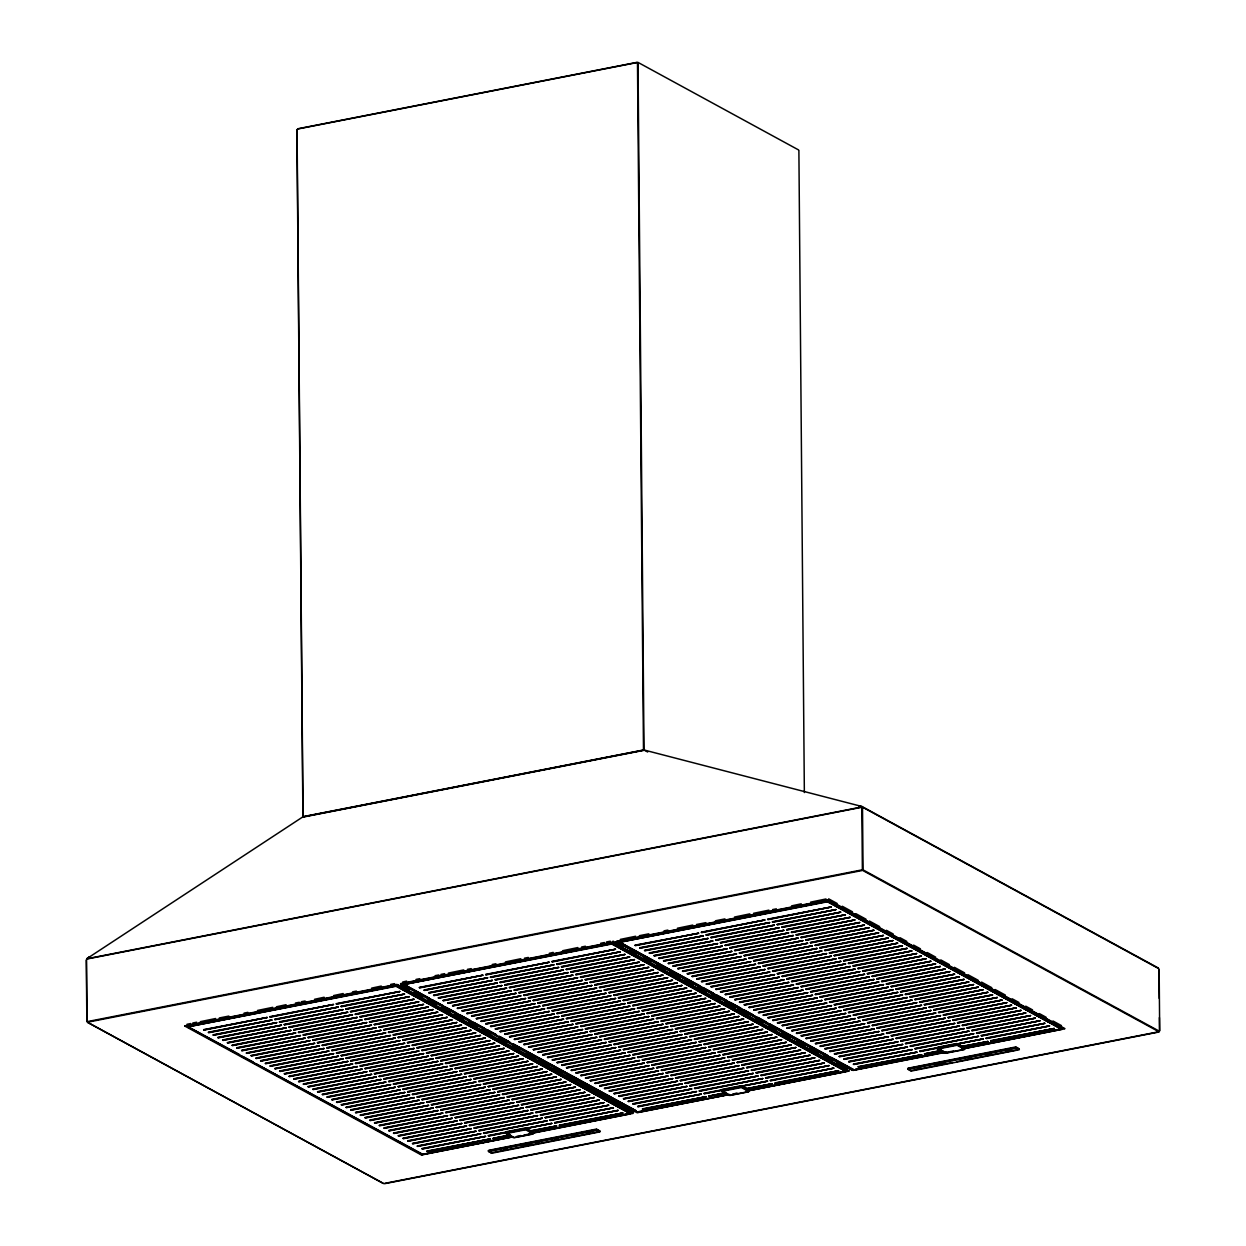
<?xml version="1.0" encoding="UTF-8"?>
<svg xmlns="http://www.w3.org/2000/svg" width="1246" height="1246" viewBox="0 0 1246 1246"><rect width="100%" height="100%" fill="white"/><g stroke="black" fill="none" stroke-linecap="round" stroke-linejoin="round"><path stroke-width="1.5" d="M859.008 806.66L862.31 806.676L859.086 806.193M89.167 956.99L86.893 958.657L302.809 816.909L644.104 750.061M619.262 942.319L827.375 901.434M506.094 1132.458L512.869 1136.866M488.37 1150.759L596.445 1129.592M630.289 1113.644L396.166 985.944M721.792 1090.219L728.988 1094.751M599.965 1131.508L491.905 1152.675M748.877 1091.06L741.697 1086.528M937.506 1047.964L944.686 1052.496M964.575 1048.821L957.395 1044.288M907.695 1068.632L1015.755 1047.465M1061.685 1029.149L827.546 901.216M88.077 957.722L89.26 957.411M297.685 128.805L637.22 62.3M297.498 129.054L637.033 62.565M303.494 816.566L643.029 750.076M302.685 817.158L643.855 750.341M87.313 958.672L861.5 807.034M87.064 958.999L861.251 807.377M87.609 1021.549L861.796 869.926M87.859 1022.156L862.061 870.533M186.978 1024.29L190.778 1023.542M192.819 1022.982L196.634 1022.234M200.294 1021.673L215.667 1018.512M219.327 1017.951L228.859 1016.082M244.076 1013.107L247.892 1012.359M257.408 1010.49L272.765 1007.329M276.441 1006.768L286.097 1004.712M295.473 1003.03L299.289 1002.298M301.33 1001.737L305.13 1000.99M314.522 999.308L324.162 997.252M333.554 995.585L343.211 993.529M352.587 991.847L356.387 991.1M371.62 988.125L381.276 986.069M390.652 984.402L394.468 983.655M402.676 982.035L406.617 981.116M415.993 979.434L419.809 978.686M435.041 975.696L438.841 974.964M440.882 974.403L444.682 973.656M448.358 973.095L463.73 969.933M467.39 969.372L471.206 968.625M492.139 964.513L495.955 963.765M505.471 961.912L520.828 958.735M524.504 958.174L528.304 957.442M549.252 953.33L553.193 952.396M562.569 950.729L577.942 947.552M581.617 946.991L585.418 946.244M600.65 943.269L604.45 942.521M606.49 941.96L610.306 941.213M620.274 939.422L635.647 936.26M639.307 935.699L648.839 933.83M664.056 930.84L667.872 930.108M677.388 928.239L692.745 925.077M696.421 924.516L705.937 922.647M715.453 920.778L724.97 918.909M734.486 917.056L749.858 913.879M753.534 913.318L768.891 910.156M772.567 909.596L776.367 908.848M791.599 905.873L801.256 903.817M810.632 902.135L826.005 898.973M185.078 1025.801L396.384 984.402M400.776 983.546L612.082 942.163M616.474 941.306L827.78 899.923M185.218 1026.128L396.524 984.745M400.916 983.888L612.222 942.506M616.614 941.633L827.92 900.251M188.006 1026.486L395.885 985.695M611.584 943.456L403.72 984.247L429.34 998.186M827.282 901.201L619.418 941.992L699.738 985.726M188.021 1026.844L395.885 986.302M403.72 984.589L611.599 944.063M619.418 942.35L827.297 901.824M203.643 1029.632L267.205 1017.468L204.017 1030.13M269.93 1016.658L333.492 1004.478L270.32 1017.141M336.233 1003.669L399.795 991.505L336.607 1004.151M419.341 987.393L482.903 975.213L419.731 987.876M485.629 974.403L549.206 962.239L486.018 974.902M551.931 961.414L615.493 949.25L552.305 961.912M635.039 945.138L698.617 933.254L635.429 945.636M701.342 932.164L764.904 919.984L701.716 932.647M767.629 919.174L831.191 907.01L768.003 919.657M203.643 1029.912L267.205 1017.468M269.93 1016.938L333.492 1004.478M336.233 1003.949L399.795 991.505M419.341 987.673L482.903 975.213M485.644 974.683L549.206 962.239M551.931 961.71L615.493 949.25M635.039 945.434L698.617 933.254M701.342 932.444L764.904 919.984M767.629 919.455L831.191 907.01M208.394 1032.218L271.955 1020.053L208.767 1032.716M274.681 1019.244L338.242 1007.064L275.07 1019.726M340.968 1006.254L404.545 994.09L341.357 1006.737M424.092 989.978L487.653 977.798L424.465 990.461M490.379 976.989L553.94 964.825L490.768 977.471M556.682 963.999L620.243 951.835L557.055 964.497M639.79 947.723L703.351 935.839L640.164 948.222M706.077 934.749L769.639 922.57L706.466 935.232M772.38 921.76L835.941 909.596L772.754 922.242M208.394 1032.498L271.955 1020.053M274.681 1019.524L338.242 1007.064M340.983 1006.534L404.545 994.09M424.092 990.259L487.653 977.798M490.379 977.269L553.94 964.825M556.682 964.295L620.243 951.835M639.79 948.004L703.351 935.839M706.093 935.03L769.639 922.57M772.38 922.04L835.941 909.596M213.144 1034.803L276.705 1022.639L213.518 1035.301M279.431 1021.829L342.993 1009.649L279.805 1022.312M345.718 1008.839L409.28 996.675L346.108 1009.322M428.842 992.564L492.404 980.384L429.216 993.046M495.129 979.574L558.691 967.41L495.503 980.057M561.416 966.585L624.978 954.42L561.806 967.083M644.54 950.309L708.102 938.425L644.914 950.807M710.827 937.335L774.389 925.155L711.217 937.817M777.115 924.345L840.692 912.181L777.504 924.828M213.144 1035.083L276.705 1022.639M279.431 1022.109L342.993 1009.649M345.718 1009.12L409.28 996.675M428.842 992.844L492.404 980.384M495.129 979.854L558.691 967.41M561.416 966.88L624.978 954.42M644.54 950.589L708.102 938.425M710.827 937.615L774.389 925.155M777.13 924.625L840.692 912.181M217.879 1037.388L281.44 1025.224L218.268 1037.887M284.181 1024.399L347.743 1012.235L284.555 1024.897M350.469 1011.425L414.03 999.245L350.842 1011.908M433.577 995.149L497.154 982.969L433.966 995.632M499.88 982.16L563.441 969.995L500.253 982.642M566.167 969.17L629.728 957.006L566.541 969.668M649.291 952.894L712.852 941.01L649.664 953.392M715.578 939.92L779.139 927.74L715.952 940.403M781.865 926.931L845.427 914.766L782.254 927.413M217.894 1037.669L281.44 1025.224M284.181 1024.695L347.743 1012.235M350.469 1011.705L414.03 999.245M433.592 995.429L497.154 982.969M499.88 982.44L563.441 969.995M566.167 969.466L629.728 957.006M649.291 953.174L712.852 941.01M715.578 940.2L779.139 927.74M781.865 927.211L845.427 914.766M222.629 1039.974L286.191 1027.81L223.018 1040.457M288.916 1026.984L352.493 1014.82L289.306 1027.483M355.219 1014.01L418.781 1001.831L355.593 1014.493M438.327 997.735L501.889 985.555L438.717 998.217M504.63 984.745L568.192 972.581L505.004 985.228M570.917 971.755L634.479 959.591L571.291 972.254M654.025 955.48L717.603 943.596L654.415 955.978M720.328 942.506L783.89 930.326L720.702 942.988M786.615 929.516L850.177 917.352L786.989 929.999M222.629 1040.254L286.191 1027.81M288.932 1027.28L352.493 1014.82M355.219 1014.291L418.781 1001.831M438.327 998.015L501.889 985.555M504.63 985.025L568.192 972.581M570.917 972.051L634.479 959.591M654.041 955.76L717.603 943.596M720.328 942.786L783.89 930.326M786.615 929.796L850.177 917.352M227.379 1042.559L290.941 1030.395L227.753 1043.042M293.667 1029.57L357.228 1017.406L294.056 1030.068M359.969 1016.596L423.531 1004.416L360.343 1017.079M443.078 1000.32L506.639 988.14L443.451 1000.803M509.365 987.33L572.926 975.166L509.754 987.813M575.668 974.341L639.229 962.177L576.041 974.839M658.776 958.065L722.337 946.181L659.165 958.563M725.063 945.091L788.64 932.911L725.452 945.574M791.366 932.101L854.927 919.937L791.74 932.584M227.379 1042.84L290.941 1030.395M293.667 1029.866L357.228 1017.406M359.969 1016.876L423.531 1004.416M443.078 1000.6L506.639 988.14M509.365 987.611L572.926 975.166M575.668 974.637L639.229 962.177M658.776 958.345L722.337 946.181M725.079 945.371L788.64 932.911M791.366 932.382L854.927 919.937M232.13 1045.145L295.691 1032.981L232.504 1045.628M298.417 1032.155L361.979 1019.991L298.791 1032.654M364.704 1019.181L428.266 1007.002L365.094 1019.664M447.828 1002.905L511.39 990.726L448.202 1003.388M514.115 989.916L577.677 977.752L514.505 990.399M580.402 976.926L643.98 964.762L580.792 977.425M663.526 960.65L727.088 948.767L663.9 961.149M729.813 947.661L793.375 935.497L730.203 948.159M796.116 934.687L859.678 922.507L796.49 935.17M232.13 1045.425L295.691 1032.981M298.417 1032.451L361.979 1019.991M364.704 1019.462L428.266 1007.002M447.828 1003.186L511.39 990.726M514.115 990.196L577.677 977.752M580.418 977.222L643.98 964.762M663.526 960.931L727.088 948.767M729.813 947.957L793.375 935.497M796.116 934.967L859.678 922.507M236.865 1047.73L300.442 1035.566L237.254 1048.213M303.167 1034.741L366.729 1022.577L303.541 1035.239M369.455 1021.767L433.016 1009.587L369.828 1022.25M452.578 1005.491L516.14 993.311L452.952 1005.974M518.866 992.501L582.427 980.337L519.239 992.984M585.153 979.512L648.714 967.348L585.542 980.01M668.277 963.236L731.838 951.352L668.65 963.719M734.564 950.246L798.125 938.082L734.938 950.745M800.851 937.272L864.413 925.093L801.24 937.755M236.88 1048.011L300.442 1035.566M303.167 1035.037L366.729 1022.577M369.455 1022.047L433.016 1009.587M452.578 1005.771L516.14 993.311M518.866 992.782L582.427 980.337M585.153 979.792L648.714 967.348M668.277 963.516L731.838 951.352M734.564 950.542L798.125 938.082M800.851 937.553L864.413 925.093M241.615 1050.316L305.177 1038.152L242.004 1050.799M307.918 1037.326L371.479 1025.162L308.292 1037.825M374.205 1024.352L437.767 1012.173L374.579 1024.835M457.313 1008.076L520.875 995.897L457.703 1008.559M523.616 995.087L587.178 982.923L523.99 995.57M589.903 982.097L653.465 969.933L590.277 982.596M673.011 965.821L736.588 953.938L673.401 966.304M739.314 952.832L802.876 940.668L739.688 953.33M805.601 939.858L869.163 927.678L805.975 940.341M241.615 1050.596L305.177 1038.152M307.918 1037.622L371.479 1025.162M374.205 1024.633L437.767 1012.173M457.329 1008.357L520.875 995.897M523.616 995.367L587.178 982.923M589.903 982.378L653.465 969.933M673.027 966.102L736.588 953.938M739.314 953.128L802.876 940.668M805.601 940.138L869.163 927.678M246.365 1052.901L309.927 1040.737L246.739 1053.384M312.653 1039.912L376.214 1027.748L313.042 1040.41M378.955 1026.938L442.517 1014.758L379.329 1027.42M462.064 1010.646L525.625 998.482L462.453 1011.145M528.351 997.672L591.928 985.493L528.74 998.155M594.654 984.683L658.215 972.519L595.027 985.181M677.762 968.407L741.339 956.523L678.151 968.89M744.064 955.417L807.626 943.253L744.438 955.916M810.352 942.443L873.913 930.264L810.725 942.926M246.365 1053.182L309.927 1040.737M312.653 1040.208L376.214 1027.748M378.955 1027.218L442.517 1014.758M462.064 1010.942L525.625 998.482M528.366 997.953L591.928 985.493M594.654 984.963L658.215 972.519M677.762 968.687L741.339 956.523M744.064 955.713L807.626 943.253M810.352 942.724L873.913 930.264M251.116 1055.487L314.677 1043.323L251.49 1055.969M317.403 1042.497L380.965 1030.333L317.777 1042.995M383.69 1029.523L447.252 1017.343L384.079 1030.006M466.814 1013.232L530.375 1001.068L467.188 1013.73M533.101 1000.258L596.663 988.078L533.49 1000.74M599.404 987.268L662.965 975.104L599.778 987.767M682.512 970.992L746.074 959.109L682.886 971.475M748.799 958.003L812.361 945.839L749.189 958.501M815.102 945.029L878.664 932.849L815.476 945.512M251.116 1055.767L314.677 1043.323M317.403 1042.777L380.965 1030.333M383.706 1029.803L447.252 1017.343M466.814 1013.528L530.375 1001.068M533.101 1000.538L596.663 988.078M599.404 987.548L662.965 975.104M682.512 971.273L746.074 959.109M748.799 958.299L812.361 945.839M815.102 945.309L878.664 932.849M255.866 1058.072L319.428 1045.892L256.24 1058.555M322.153 1045.082L385.715 1032.918L322.527 1045.581M388.441 1032.109L452.002 1019.929L388.83 1032.591M471.564 1015.817L535.126 1003.653L471.938 1016.315M537.851 1002.843L601.413 990.663L538.225 1003.326M604.139 989.854L667.7 977.689L604.528 990.352M687.262 973.578L750.824 961.694L687.636 974.061M753.55 960.588L817.111 948.424L753.939 961.087M819.837 947.614L883.414 935.435L820.226 948.097M255.866 1058.352L319.428 1045.892M322.153 1045.363L385.715 1032.918M388.441 1032.389L452.002 1019.929M471.564 1016.113L535.126 1003.653M537.851 1003.123L601.413 990.663M604.139 990.134L667.7 977.689M687.262 973.858L750.824 961.694M753.55 960.884L817.111 948.424M819.852 947.895L883.414 935.435M260.601 1060.658L324.162 1048.478L260.99 1061.14M326.904 1047.668L390.465 1035.504L327.277 1048.166M393.191 1034.694L456.752 1022.514L393.565 1035.177M476.299 1018.403L539.876 1006.238L476.688 1018.901M542.602 1005.429L606.163 993.249L542.976 1005.911M608.889 992.439L672.451 980.275L609.263 992.937M692.013 976.163L755.574 964.279L692.387 976.646M758.3 963.174L821.862 951.01L758.674 963.672M824.587 950.2L888.149 938.02L824.977 950.682M260.601 1060.938L324.162 1048.478M326.904 1047.948L390.465 1035.504M393.191 1034.974L456.752 1022.514M476.315 1018.698L539.876 1006.238M542.602 1005.709L606.163 993.249M608.889 992.719L672.451 980.275M692.013 976.443L755.574 964.279M758.3 963.47L821.862 951.01M824.587 950.48L888.149 938.02M265.351 1063.243L328.913 1051.063L265.725 1063.726M331.638 1050.253L395.216 1038.089L332.028 1050.752M397.941 1037.279L461.503 1025.1L398.315 1037.762M481.049 1020.988L544.611 1008.824L481.439 1021.486M547.352 1008.014L610.914 995.834L547.726 1008.497M613.639 995.024L677.201 982.86L614.013 995.523M696.748 978.749L760.325 966.865L697.137 979.231M763.05 965.759L826.612 953.595L763.424 966.257M829.338 952.785L892.899 940.605L829.711 953.268M265.351 1063.523L328.913 1051.063M331.654 1050.534L395.216 1038.089M397.941 1037.56L461.503 1025.1M481.049 1021.284L544.611 1008.824M547.352 1008.294L610.914 995.834M613.639 995.305L677.201 982.86M696.763 979.029L760.325 966.865M763.05 966.039L826.612 953.595M829.338 953.065L892.899 940.605M270.102 1065.828L333.663 1053.649L270.475 1066.311M336.389 1052.839L399.95 1040.675L336.778 1053.337M402.676 1039.865L466.253 1027.685L403.065 1040.348M485.8 1023.573L549.361 1011.409L486.174 1024.072M552.087 1010.599L615.649 998.42L552.476 1011.082M618.39 997.61L681.951 985.446L618.764 998.093M701.498 981.334L765.06 969.45L701.887 981.817M767.785 968.344L831.362 956.18L768.175 968.843M834.088 955.37L897.65 943.191L834.462 955.853M270.102 1066.109L333.663 1053.649M336.389 1053.119L399.95 1040.675M402.692 1040.145L466.253 1027.685M485.8 1023.869L549.361 1011.409M552.087 1010.88L615.649 998.42M618.39 997.89L681.951 985.446M701.498 981.614L765.06 969.45M767.801 968.625L831.362 956.18M834.088 955.651L897.65 943.191M274.852 1068.414L338.414 1056.234L275.226 1068.897M341.139 1055.424L404.701 1043.26L341.513 1055.923M407.426 1042.435L470.988 1030.271L407.816 1042.933M490.55 1026.159L554.112 1013.995L490.924 1026.657M556.837 1013.185L620.399 1001.005L557.211 1013.668M623.125 1000.195L686.686 988.031L623.514 1000.678M706.248 983.919L769.81 972.036L706.622 984.402M772.536 970.93L836.097 958.766L772.925 971.428M838.838 957.956L902.4 945.776L839.212 958.439M274.852 1068.694L338.414 1056.234M341.139 1055.705L404.701 1043.26M407.426 1042.731L470.988 1030.271M490.55 1026.455L554.112 1013.995M556.837 1013.465L620.399 1001.005M623.14 1000.476L686.686 988.031M706.248 984.2L769.81 972.036M772.536 971.21L836.097 958.766M838.838 958.236L902.4 945.776M279.587 1070.999L343.164 1058.82L279.976 1071.482M345.89 1058.01L409.451 1045.846L346.263 1058.508M412.177 1045.02L475.738 1032.856L412.551 1045.519M495.301 1028.744L558.862 1016.58L495.674 1029.243M561.588 1015.77L625.149 1003.591L561.962 1016.253M627.875 1002.781L691.437 990.617L628.264 1003.264M710.999 986.505L774.56 974.621L711.373 986.988M777.286 973.515L840.848 961.351L777.66 974.014M843.573 960.541L907.135 948.362L843.963 961.024M279.602 1071.28L343.164 1058.82M345.89 1058.29L409.451 1045.846M412.177 1045.316L475.738 1032.856M495.301 1029.025L558.862 1016.58M561.588 1016.051L625.149 1003.591M627.875 1003.061L691.437 990.617M710.999 986.785L774.56 974.621M777.286 973.796L840.848 961.351M843.573 960.822L907.135 948.362M284.337 1073.585L347.899 1061.405L284.727 1074.068M350.624 1060.595L414.202 1048.431L351.014 1061.078M416.927 1047.606L480.489 1035.442L417.301 1048.104M500.035 1031.33L563.597 1019.166L500.425 1031.828M566.338 1018.356L629.9 1006.176L566.712 1018.839M632.625 1005.366L696.187 993.202L632.999 1005.849M715.734 989.09L779.311 977.207L716.123 989.573M782.036 976.101L845.598 963.937L782.41 976.599M848.324 963.127L911.885 950.947L848.697 963.61M284.337 1073.865L347.899 1061.405M350.64 1060.876L414.202 1048.431M416.927 1047.902L480.489 1035.442M500.035 1031.61L563.597 1019.166M566.338 1018.636L629.9 1006.176M632.625 1005.647L696.187 993.202M715.749 989.371L779.311 977.207M782.036 976.381L845.598 963.937M848.324 963.407L911.885 950.947M289.088 1076.17L352.649 1063.991L289.461 1076.653M355.375 1063.181L418.936 1051.017L355.764 1063.663M421.678 1050.191L485.239 1038.027L422.051 1050.69M504.786 1033.915L568.347 1021.751L505.175 1034.414M571.073 1020.941L634.65 1008.762L571.462 1021.424M637.376 1007.952L700.937 995.788L637.75 1008.435M720.484 991.676L784.061 979.792L720.873 992.159M786.787 978.686L850.348 966.522L787.161 979.185M853.074 965.712L916.635 953.533L853.448 966.195M289.088 1076.451L352.649 1063.991M355.375 1063.461L418.936 1051.017M421.678 1050.487L485.239 1038.027M504.786 1034.196L568.347 1021.751M571.089 1021.222L634.65 1008.762M637.376 1008.232L700.937 995.788M720.484 991.956L784.061 979.792M786.787 978.967L850.348 966.522M853.074 965.993L916.635 953.533M293.838 1078.756L357.4 1066.576L294.212 1079.238M360.125 1065.766L423.687 1053.602L360.499 1066.249M426.412 1052.777L489.974 1040.612L426.802 1053.275M509.536 1036.501L573.098 1024.337L509.91 1036.999M575.823 1023.527L639.385 1011.347L576.213 1024.01M642.111 1010.537L705.688 998.373L642.5 1011.02M725.234 994.261L788.796 982.378L725.608 994.744M791.522 981.272L855.083 969.108L791.911 981.77M857.824 968.282L921.386 956.118L858.198 968.781M293.838 1079.036L357.4 1066.576M360.125 1066.046L423.687 1053.602M426.428 1053.072L489.974 1040.612M509.536 1036.781L573.098 1024.337M575.823 1023.807L639.385 1011.347M642.126 1010.818L705.688 998.373M725.234 994.542L788.796 982.378M791.522 981.552L855.083 969.108M857.824 968.578L921.386 956.118M298.588 1081.341L362.15 1069.161L298.962 1081.824M364.876 1068.352L428.437 1056.187L365.249 1068.834M431.163 1055.362L494.724 1043.198L431.552 1055.86M514.287 1039.086L577.848 1026.922L514.66 1039.585M580.574 1026.112L644.135 1013.933L580.947 1026.595M646.861 1013.123L710.422 1000.959L647.25 1013.605M729.985 996.847L793.546 984.963L730.358 997.33M796.272 983.857L859.833 971.693L796.646 984.34M862.559 970.868L926.121 958.704L862.948 971.366M298.588 1081.621L362.15 1069.161M364.876 1068.632L428.437 1056.187M431.163 1055.658L494.724 1043.198M514.287 1039.366L577.848 1026.922M580.574 1026.393L644.135 1013.933M646.861 1013.403L710.422 1000.959M729.985 997.127L793.546 984.963M796.272 984.138L859.833 971.693M862.575 971.164L926.121 958.704M303.323 1083.927L366.885 1071.747L303.713 1084.409M369.626 1070.937L433.187 1058.773L370 1071.42M435.913 1057.947L499.475 1045.783L436.287 1058.446M519.021 1041.672L582.598 1029.508L519.411 1042.17M585.324 1028.682L648.886 1016.518L585.698 1029.18M651.611 1015.708L715.173 1003.544L651.985 1016.191M734.735 999.432L798.297 987.548L735.109 999.915M801.022 986.443L864.584 974.279L801.396 986.925M867.309 973.453L930.871 961.289L867.699 973.951M303.323 1084.207L366.885 1071.747M369.626 1071.217L433.187 1058.773M435.913 1058.243L499.475 1045.783M519.037 1041.952L582.598 1029.508M585.324 1028.978L648.886 1016.518M651.611 1015.988L715.173 1003.544M734.735 999.713L798.297 987.548M801.022 986.723L864.584 974.279M867.309 973.749L930.871 961.289M308.074 1086.512L371.635 1074.332L308.447 1086.995M374.361 1073.522L437.922 1061.358L374.75 1074.005M440.663 1060.533L504.225 1048.369L441.037 1061.031M523.772 1044.257L587.333 1032.093L524.161 1044.755M590.074 1031.267L653.636 1019.103L590.448 1031.766M656.362 1018.293L719.923 1006.114L656.735 1018.776M739.47 1002.018L803.047 990.118L739.859 1002.5M805.773 989.028L869.334 976.864L806.146 989.511M872.06 976.039L935.621 963.874L872.434 976.537M308.074 1086.792L371.635 1074.332M374.376 1073.803L437.922 1061.358M440.663 1060.829L504.225 1048.369M523.772 1044.537L587.333 1032.093M590.074 1031.563L653.636 1019.103M656.362 1018.574L719.923 1006.114M739.47 1002.298L803.047 990.118M805.773 989.308L869.334 976.864M872.06 976.334L935.621 963.874M312.824 1089.097L376.385 1076.918L313.198 1089.58M379.111 1076.108L442.673 1063.944L379.5 1076.591M445.398 1063.118L508.975 1050.954L445.788 1063.617M528.522 1046.842L592.084 1034.678L528.896 1047.325M594.809 1033.853L658.371 1021.689L595.199 1034.351M661.112 1020.879L724.674 1008.699L661.486 1021.362M744.22 1004.603L807.782 992.704L744.61 1005.086M810.507 991.614L874.085 979.449L810.897 992.096M876.81 978.624L940.372 966.46L877.184 979.122M312.824 1089.378L376.385 1076.918M379.111 1076.388L442.673 1063.944M445.414 1063.399L508.975 1050.954M528.522 1047.123L592.084 1034.678M594.809 1034.149L658.371 1021.689M661.112 1021.159L724.674 1008.699M744.22 1004.883L807.782 992.704M810.523 991.894L874.085 979.449M876.81 978.92L940.372 966.46M317.574 1091.667L381.136 1079.503L317.948 1092.166M383.861 1078.693L447.423 1066.514L384.235 1079.176M450.149 1065.704L513.71 1053.54L450.538 1066.202M533.272 1049.428L596.834 1037.264L533.646 1049.911M599.56 1036.438L663.121 1024.274L599.933 1036.937M665.847 1023.464L729.408 1011.285L666.236 1023.947M748.971 1007.189L812.532 995.289L749.344 1007.671M815.258 994.199L878.819 982.035L815.647 994.682M881.545 981.209L945.122 969.045L881.934 981.708M317.574 1091.963L381.136 1079.503M383.861 1078.974L447.423 1066.514M450.149 1065.984L513.71 1053.54M533.272 1049.708L596.834 1037.264M599.56 1036.734L663.121 1024.274M665.862 1023.745L729.408 1011.285M748.971 1007.469L812.532 995.289M815.258 994.479L878.819 982.035M881.561 981.505L945.122 969.045M322.309 1094.253L385.886 1082.089L322.698 1094.751M388.612 1081.279L452.173 1069.099L388.986 1081.762M454.899 1068.289L518.461 1056.125L455.273 1068.788M538.023 1052.013L601.584 1039.849L538.397 1052.496M604.31 1039.024L667.872 1026.86L604.684 1039.522M670.597 1026.05L734.159 1013.87L670.987 1026.533M753.721 1009.774L817.283 997.875L754.095 1010.257M820.008 996.784L883.57 984.62L820.382 997.267M886.295 983.795L949.857 971.631L886.685 984.293M322.325 1094.549L385.886 1082.089M388.612 1081.559L452.173 1069.099M454.899 1068.57L518.461 1056.125M538.023 1052.294L601.584 1039.849M604.31 1039.32L667.872 1026.86M670.597 1026.33L734.159 1013.87M753.721 1010.054L817.283 997.875M820.008 997.065L883.57 984.62M886.295 984.091L949.857 971.631M327.059 1096.838L390.621 1084.674L327.449 1097.337M393.347 1083.864L456.924 1071.685L393.736 1084.347M459.649 1070.875L523.211 1058.711L460.023 1071.373M542.758 1054.599L606.319 1042.435L543.147 1055.082M609.06 1041.609L672.622 1029.445L609.434 1042.108M675.348 1028.635L738.909 1016.456L675.721 1029.118M758.456 1012.359L822.033 1000.46L758.845 1012.842M824.759 999.37L888.32 987.206L825.132 999.853M891.046 986.38L954.607 974.216L891.42 986.879M327.059 1097.134L390.621 1084.674M393.362 1084.145L456.924 1071.685M459.649 1071.155L523.211 1058.711M542.758 1054.879L606.319 1042.435M609.06 1041.905L672.622 1029.445M675.348 1028.916L738.909 1016.456M758.471 1012.64L822.033 1000.46M824.759 999.65L888.32 987.206M891.046 986.661L954.607 974.216M331.81 1099.424L395.371 1087.26L332.184 1099.922M398.097 1086.45L461.659 1074.27L398.486 1086.933M464.4 1073.46L527.961 1061.296L464.774 1073.959M547.508 1057.184L611.07 1045.02L547.882 1057.667M613.795 1044.195L677.357 1032.031L614.185 1044.693M680.098 1031.221L743.66 1019.041L680.472 1031.704M763.206 1014.929L826.768 1003.046L763.596 1015.428M829.509 1001.955L893.071 989.791L829.883 1002.438M895.796 988.966L959.358 976.802L896.17 989.464M331.81 1099.72L395.371 1087.26M398.097 1086.73L461.659 1074.27M464.4 1073.741L527.961 1061.296M547.508 1057.465L611.07 1045.02M613.811 1044.491L677.357 1032.031M680.098 1031.501L743.66 1019.041M763.206 1015.225L826.768 1003.046M829.509 1002.236L893.071 989.791M895.796 989.246L959.358 976.802M336.56 1102.009L400.122 1089.845L336.934 1102.508M402.847 1089.035L466.409 1076.856L403.221 1089.518M469.135 1076.046L532.696 1063.882L469.524 1076.544M552.258 1059.77L615.82 1047.606L552.632 1060.253M618.546 1046.78L682.107 1034.616L618.935 1047.279M684.833 1033.806L748.41 1021.627L685.222 1034.289M767.957 1017.515L831.518 1005.631L768.33 1018.013M834.244 1004.541L897.805 992.361L834.633 1005.024M900.547 991.551L964.108 979.387L900.92 992.05M336.56 1102.305L400.122 1089.845M402.847 1089.315L466.409 1076.856M469.135 1076.326L532.696 1063.882M552.258 1060.05L615.82 1047.606M618.546 1047.076L682.107 1034.616M684.848 1034.087L748.41 1021.627M767.957 1017.811L831.518 1005.631M834.244 1004.821L897.805 992.361M900.547 991.832L964.108 979.387M341.295 1104.595L404.872 1092.43L341.684 1105.093M407.598 1091.621L471.159 1079.441L407.972 1092.103M473.885 1078.631L537.447 1066.467L474.259 1079.114M557.009 1062.355L620.57 1050.191L557.383 1062.838M623.296 1049.366L686.858 1037.202L623.67 1049.864M689.583 1036.392L753.145 1024.212L689.973 1036.874M772.707 1020.1L836.268 1008.216L773.081 1020.599M838.994 1007.126L902.556 994.947L839.368 1007.609M905.281 994.137L968.843 981.973L905.671 994.635M341.311 1104.89L404.872 1092.43M407.598 1091.901L471.159 1079.441M473.885 1078.911L537.447 1066.467M557.009 1062.636L620.57 1050.191M623.296 1049.646L686.858 1037.202M689.583 1036.672L753.145 1024.212M772.707 1020.396L836.268 1008.216M838.994 1007.407L902.556 994.947M905.297 994.417L968.843 981.973M346.045 1107.18L409.607 1095.016L346.435 1107.678M412.348 1094.206L475.91 1082.026L412.722 1094.689M478.635 1081.217L542.197 1069.052L479.009 1081.699M561.744 1064.941L625.321 1052.761L562.133 1065.423M628.046 1051.951L691.608 1039.787L628.42 1052.449M694.334 1038.977L757.895 1026.797L694.707 1039.46M777.457 1022.686L841.019 1010.802L777.831 1023.184M843.744 1009.712L907.306 997.532L844.118 1010.195M910.032 996.722L973.593 984.558L910.421 997.221M346.045 1107.476L409.607 1095.016M412.348 1094.486L475.91 1082.026M478.635 1081.497L542.197 1069.052M561.759 1065.221L625.321 1052.761M628.046 1052.231L691.608 1039.787M694.334 1039.257L757.895 1026.797M777.457 1022.982L841.019 1010.802M843.744 1009.992L907.306 997.532M910.032 997.002L973.593 984.558M350.796 1109.765L414.357 1097.601L351.17 1110.264M417.083 1096.792L480.645 1084.612L417.472 1097.274M483.386 1083.802L546.947 1071.638L483.76 1084.285M566.494 1067.526L630.055 1055.346L566.883 1068.009M632.781 1054.537L696.358 1042.372L633.17 1055.035M699.084 1041.563L762.645 1029.383L699.458 1042.045M782.192 1025.271L845.769 1013.387L782.581 1025.77M848.495 1012.297L912.056 1000.117L848.869 1012.78M914.782 999.308L978.344 987.144L915.156 999.806M350.796 1110.046L414.357 1097.601M417.083 1097.072L480.645 1084.612M483.386 1084.082L546.947 1071.638M566.494 1067.806L630.055 1055.346M632.797 1054.817L696.358 1042.372M699.084 1041.843L762.645 1029.383M782.192 1025.567L845.769 1013.387M848.495 1012.577L912.056 1000.117M914.782 999.588L978.344 987.144M355.546 1112.351L419.108 1100.187L355.92 1112.849M421.833 1099.377L485.395 1087.197L422.223 1099.86M488.12 1086.387L551.698 1074.223L488.51 1086.87M571.244 1070.112L634.806 1057.932L571.618 1070.594M637.531 1057.122L701.093 1044.958L637.921 1057.62M703.834 1044.148L767.396 1031.968L704.208 1044.631M786.942 1027.857L850.504 1015.973L787.316 1028.355M853.23 1014.883L916.791 1002.703L853.619 1015.365M919.532 1001.893L983.094 989.729L919.906 1002.391M355.546 1112.631L419.108 1100.187M421.833 1099.657L485.395 1087.197M488.136 1086.668L551.698 1074.223M571.244 1070.392L634.806 1057.932M637.531 1057.402L701.093 1044.958M703.834 1044.428L767.396 1031.968M786.942 1028.152L850.504 1015.973M853.245 1015.163L916.791 1002.703M919.532 1002.173L983.094 989.729M360.296 1114.936L423.858 1102.772L360.67 1115.435M426.584 1101.962L490.145 1089.783L426.957 1102.445M492.871 1088.973L556.432 1076.809L493.26 1089.456M575.995 1072.697L639.556 1060.517L576.368 1073.18M642.282 1059.707L705.843 1047.543L642.656 1060.206M708.569 1046.733L772.131 1034.554L708.958 1047.216M791.693 1030.442L855.254 1018.558L792.067 1030.94M857.98 1017.468L921.542 1005.288L858.369 1017.951M924.267 1004.478L987.844 992.314L924.657 1004.961M360.296 1115.217L423.858 1102.772M426.584 1102.243L490.145 1089.783M492.871 1089.253L556.432 1076.809M575.995 1072.977L639.556 1060.517M642.282 1059.988L705.843 1047.543M708.569 1047.014L772.131 1034.554M791.693 1030.738L855.254 1018.558M857.98 1017.748L921.542 1005.288M924.283 1004.759L987.844 992.314M365.031 1117.522L428.593 1105.358L365.421 1118.02M431.334 1104.548L494.896 1092.368L431.708 1105.031M497.621 1091.558L561.183 1079.394L497.995 1092.041M580.729 1075.282L644.307 1063.103L581.119 1075.765M647.032 1062.293L710.594 1050.129L647.406 1062.791M713.319 1049.303L776.881 1037.139L713.693 1049.802M796.443 1033.027L860.005 1021.144L796.817 1033.526M862.73 1020.053L926.292 1007.874L863.104 1020.536M929.018 1007.064L992.579 994.9L929.407 1007.547M365.047 1117.802L428.593 1105.358M431.334 1104.828L494.896 1092.368M497.621 1091.839L561.183 1079.394M580.745 1075.563L644.307 1063.103M647.032 1062.573L710.594 1050.129M713.319 1049.599L776.881 1037.139M796.443 1033.323L860.005 1021.144M862.73 1020.334L926.292 1007.874M929.018 1007.344L992.579 994.9M369.782 1120.107L433.343 1107.943L370.171 1120.606M436.069 1107.133L499.646 1094.954L436.458 1107.616M502.372 1094.144L565.933 1081.98L502.745 1094.627M585.48 1077.868L649.041 1065.688L585.869 1078.351M651.783 1064.878L715.344 1052.714L652.156 1065.361M718.07 1051.889L781.631 1039.725L718.444 1052.387M801.178 1035.613L864.755 1023.729L801.567 1036.111M867.481 1022.639L931.042 1010.459L867.855 1023.122M933.768 1009.649L997.33 997.485L934.142 1010.132M369.782 1120.388L433.343 1107.943M436.084 1107.414L499.646 1094.954M502.372 1094.424L565.933 1081.98M585.48 1078.148L649.041 1065.688M651.783 1065.159L715.344 1052.714M718.07 1052.185L781.631 1039.725M801.194 1035.893L864.755 1023.729M867.481 1022.919L931.042 1010.459M933.768 1009.93L997.33 997.485M374.532 1122.693L438.094 1110.529L374.906 1123.191M440.819 1109.719L504.381 1097.539L441.209 1110.202M507.122 1096.729L570.684 1084.565L507.496 1097.212M590.23 1080.453L653.792 1068.274L590.604 1080.936M656.517 1067.464L720.079 1055.3L656.907 1067.947M722.82 1054.474L786.382 1042.31L723.194 1054.973M805.928 1038.198L869.49 1026.315L806.318 1038.697M872.216 1025.224L935.793 1013.045L872.605 1025.707M938.518 1012.235L1002.08 1000.071L938.892 1012.718M374.532 1122.973L438.094 1110.529M440.819 1109.999L504.381 1097.539M507.122 1097.01L570.684 1084.565M590.23 1080.734L653.792 1068.274M656.533 1067.744L720.079 1055.3M722.82 1054.77L786.382 1042.31M805.928 1038.479L869.49 1026.315M872.231 1025.505L935.793 1013.045M938.518 1012.515L1002.08 1000.071M379.282 1125.278L442.844 1113.114L379.656 1125.777M445.57 1112.289L509.131 1100.125L445.943 1112.787M511.857 1099.315L575.418 1087.135L512.246 1099.797M594.981 1083.039L658.542 1070.859L595.354 1083.522M661.268 1070.049L724.829 1057.885L661.657 1070.532M727.555 1057.06L791.132 1044.896L727.944 1057.558M810.679 1040.784L874.24 1028.9L811.053 1041.282M876.966 1027.81L940.528 1015.63L877.355 1028.293M943.269 1014.82L1006.83 1002.656L943.643 1015.303M379.282 1125.559L442.844 1113.114M445.57 1112.585L509.131 1100.125M511.857 1099.595L575.418 1087.135M594.981 1083.319L658.542 1070.859M661.268 1070.33L724.829 1057.885M727.571 1057.356L791.132 1044.896M810.679 1041.064L874.24 1028.9M876.966 1028.09L940.528 1015.63M943.269 1015.101L1006.83 1002.656M384.017 1127.864L447.594 1115.7L384.407 1128.346M450.32 1114.874L513.882 1102.71L450.694 1115.372M516.607 1101.9L580.169 1089.72L516.981 1102.383M599.731 1085.624L663.293 1073.445L600.105 1086.107M666.018 1072.635L729.58 1060.471L666.392 1073.118M732.305 1059.645L795.867 1047.481L732.695 1060.144M815.429 1043.369L878.991 1031.486L815.803 1043.868M881.716 1030.395L945.278 1018.216L882.09 1030.878M948.004 1017.406L1011.565 1005.242L948.393 1017.889M384.033 1128.144L447.594 1115.7M450.32 1115.17L513.882 1102.71M516.607 1102.18L580.169 1089.72M599.731 1085.905L663.293 1073.445M666.018 1072.915L729.58 1060.471M732.305 1059.941L795.867 1047.481M815.429 1043.65L878.991 1031.486M881.716 1030.676L945.278 1018.216M948.004 1017.686L1011.565 1005.242M388.768 1130.449L452.329 1118.285L389.157 1130.932M455.07 1117.46L518.632 1105.295L455.444 1117.958M521.358 1104.486L584.919 1092.306L521.731 1104.968M604.466 1088.21L668.027 1076.03L604.855 1088.693M670.769 1075.22L734.33 1063.056L671.142 1075.703M737.056 1062.231L800.617 1050.067L737.43 1062.729M820.164 1045.955L883.741 1034.071L820.553 1046.453M886.467 1032.981L950.028 1020.801L886.841 1033.464M952.754 1019.991L1016.315 1007.827L953.128 1020.474M388.768 1130.729L452.329 1118.285M455.07 1117.755L518.632 1105.295M521.358 1104.766L584.919 1092.306M604.481 1088.49L668.027 1076.03M670.769 1075.5L734.33 1063.056M737.056 1062.527L800.617 1050.067M820.18 1046.235L883.741 1034.071M886.467 1033.261L950.028 1020.801M952.754 1020.272L1016.315 1007.827M393.518 1133.035L457.08 1120.87L393.892 1133.517M459.805 1120.045L523.367 1107.881L460.195 1120.543M526.108 1107.071L589.67 1094.891L526.482 1107.554M609.216 1090.795L672.778 1078.615L609.606 1091.278M675.503 1077.806L739.08 1065.642L675.893 1078.288M741.806 1064.816L805.368 1052.652L742.18 1065.314M824.914 1048.54L888.491 1036.656L825.304 1049.039M891.217 1035.551L954.779 1023.387L891.591 1036.049M957.504 1022.577L1021.066 1010.397L957.878 1023.059M393.518 1133.315L457.08 1120.87M459.805 1120.341L523.367 1107.881M526.108 1107.351L589.67 1094.891M609.216 1091.075L672.778 1078.615M675.519 1078.086L739.08 1065.642M741.806 1065.112L805.368 1052.652M824.914 1048.821L888.491 1036.656M891.217 1035.847L954.779 1023.387M957.504 1022.857L1021.066 1010.397M398.268 1135.62L461.83 1123.456L398.642 1136.103M464.556 1122.63L528.117 1110.466L464.929 1123.129M530.843 1109.656L594.404 1097.477L531.232 1110.139M613.966 1093.381L677.528 1081.201L614.34 1093.863M680.254 1080.391L743.815 1068.227L680.643 1080.874M746.556 1067.401L810.118 1055.237L746.93 1067.9M829.665 1051.126L893.226 1039.242L830.038 1051.608M895.952 1038.136L959.513 1025.972L896.341 1038.634M962.255 1025.162L1025.816 1012.982L962.628 1025.645M398.268 1135.9L461.83 1123.456M464.556 1122.926L528.117 1110.466M530.858 1109.937L594.404 1097.477M613.966 1093.661L677.528 1081.201M680.254 1080.671L743.815 1068.227M746.556 1067.682L810.118 1055.237M829.665 1051.406L893.226 1039.242M895.967 1038.432L959.513 1025.972M962.255 1025.442L1025.816 1012.982M403.019 1138.205L466.58 1126.041L403.393 1138.688M469.306 1125.216L532.867 1113.052L469.68 1125.714M535.593 1112.242L599.155 1100.062L535.982 1112.725M618.717 1095.966L682.278 1083.786L619.091 1096.449M685.004 1082.976L748.566 1070.812L685.378 1083.459M751.291 1069.987L814.853 1057.823L751.681 1070.485M834.415 1053.711L897.977 1041.827L834.789 1054.194M900.702 1040.722L964.264 1028.557L901.092 1041.22M966.989 1027.748L1030.567 1015.568L967.379 1028.23M403.019 1138.486L466.58 1126.041M469.306 1125.512L532.867 1113.052M535.593 1112.522L599.155 1100.062M618.717 1096.246L682.278 1083.786M685.004 1083.257L748.566 1070.812M751.291 1070.267L814.853 1057.823M834.415 1053.991L897.977 1041.827M900.702 1041.017L964.264 1028.557M967.005 1028.028L1030.567 1015.568M407.754 1140.791L471.315 1128.627L408.143 1141.274M474.056 1127.801L537.618 1115.637L474.43 1128.3M540.343 1114.827L603.905 1102.648L540.717 1115.31M623.452 1098.536L687.029 1086.372L623.841 1099.034M689.754 1085.562L753.316 1073.382L690.128 1086.045M756.042 1072.572L819.603 1060.408L756.415 1073.071M839.165 1056.297L902.727 1044.413L839.539 1056.779M905.453 1043.307L969.014 1031.143L905.826 1043.805M971.74 1030.333L1035.301 1018.153L972.129 1030.816M407.754 1141.071L471.315 1128.627M474.056 1128.097L537.618 1115.637M540.343 1115.108L603.905 1102.648M623.467 1098.832L687.029 1086.372M689.754 1085.842L753.316 1073.382M756.042 1072.853L819.603 1060.408M839.165 1056.577L902.727 1044.413M905.453 1043.603L969.014 1031.143M971.74 1030.613L1035.301 1018.153M412.504 1143.376L476.065 1131.212L412.893 1143.859M478.791 1130.387L542.368 1118.223L479.18 1130.885M545.094 1117.413L608.655 1105.233L545.468 1117.896M628.202 1101.121L691.764 1088.957L628.591 1101.62M694.505 1088.147L758.066 1075.968L694.879 1088.63M760.792 1075.158L824.354 1062.994L761.166 1075.656M843.9 1058.882L907.477 1046.998L844.29 1059.365M910.203 1045.892L973.765 1033.728L910.577 1046.391M976.49 1032.918L1040.052 1020.739L976.864 1033.401M412.504 1143.657L476.065 1131.212M478.807 1130.667L542.368 1118.223M545.094 1117.693L608.655 1105.233M628.202 1101.417L691.764 1088.957M694.505 1088.428L758.066 1075.968M760.792 1075.438L824.354 1062.994M843.916 1059.162L907.477 1046.998M910.203 1046.188L973.765 1033.728M976.49 1033.199L1040.052 1020.739M417.254 1145.962L480.816 1133.782L417.628 1146.445M483.541 1132.972L547.103 1120.808L483.931 1133.471M549.829 1119.998L613.406 1107.819L550.218 1120.481M632.952 1103.707L696.514 1091.543L633.326 1104.205M699.24 1090.733L762.801 1078.553L699.629 1091.216M765.542 1077.743L829.104 1065.579L765.916 1078.242M848.651 1061.467L912.212 1049.584L849.04 1061.95M914.938 1048.478L978.515 1036.314L915.327 1048.976M981.241 1035.504L1044.802 1023.324L981.614 1035.987M417.254 1146.242L480.816 1133.782M483.541 1133.253L547.103 1120.808M549.844 1120.279L613.406 1107.819M632.952 1104.003L696.514 1091.543M699.24 1091.013L762.801 1078.553M765.542 1078.024L829.104 1065.579M848.651 1061.748L912.212 1049.584M914.953 1048.774L978.515 1036.314M981.241 1035.784L1044.802 1023.324M506.374 1131.695L525.142 1128.019M722.073 1089.44L740.84 1085.764M937.771 1047.201L956.539 1043.525M422.005 1148.547L485.566 1136.368L422.378 1149.03M488.292 1135.558L551.853 1123.394L488.666 1136.056M554.579 1122.584L618.141 1110.404L554.968 1123.067M637.703 1106.292L701.264 1094.128L638.077 1106.791M703.99 1093.318L767.552 1081.139L704.364 1093.801M770.277 1080.329L833.839 1068.165L770.667 1080.827M853.401 1064.053L916.963 1052.169L853.775 1064.536M919.688 1051.063L983.25 1038.899L920.078 1051.562M985.991 1038.089L1049.553 1025.91L986.365 1038.572M422.005 1148.828L485.566 1136.368M488.292 1135.838L510.969 1131.399M514.318 1130.745L551.853 1123.394M554.579 1122.864L618.141 1110.404M637.703 1106.588L701.264 1094.128M703.99 1093.599L734.096 1087.696M737.445 1087.042L767.552 1081.139M770.293 1080.609L833.839 1068.165M853.401 1064.333L916.963 1052.169M919.688 1051.359L983.25 1038.899M985.991 1038.37L1049.553 1025.91M506.188 1133.035L524.94 1129.359M721.886 1090.78L740.654 1087.104M937.584 1048.54L956.352 1044.864M506.39 1133.533L525.158 1129.857M722.088 1091.294L740.856 1087.618M937.786 1049.039L956.554 1045.363M426.739 1151.133L490.317 1138.953L427.129 1151.616M510.144 1135.355L493.042 1138.423L509.77 1134.872M530.204 1130.87L556.604 1125.979L530.594 1131.352M559.329 1125.169L622.891 1112.99L559.703 1125.652M642.453 1108.878L706.015 1096.714L642.827 1109.376M725.842 1093.116L708.74 1096.184L723.599 1092.991M745.902 1088.615L772.302 1083.724L746.292 1089.113M775.028 1082.914L838.589 1070.75L775.417 1083.413M858.151 1066.638L921.713 1054.755L858.525 1067.121M941.54 1050.861L924.439 1053.929L939.313 1050.736M961.601 1046.375L988 1041.485L961.99 1046.858M990.726 1040.675L1054.287 1028.495L991.115 1041.158M426.755 1151.413L490.317 1138.953M493.042 1138.423L510.144 1135.075M530.204 1131.15L556.604 1125.979M559.329 1125.45L622.891 1112.99M642.453 1109.174L706.015 1096.714M708.74 1096.184L725.468 1092.913M745.902 1088.911L772.302 1083.724M775.028 1083.195L838.589 1070.75M858.151 1066.919L921.713 1054.755M924.439 1053.929L941.166 1050.658M961.616 1046.656L988 1041.485M990.726 1040.955L1054.287 1028.495M430.01 1152.503L477.67 1143.158M487.202 1141.289L510.081 1136.819M544.393 1130.091L559.656 1127.1M563.472 1126.353L592.068 1120.761M601.6 1118.892L605.4 1118.145M609.216 1117.397L616.848 1115.902M620.664 1115.154L630.196 1113.285M638.092 1111.744L655.24 1108.379M659.056 1107.632L662.872 1106.884M666.688 1106.137L674.304 1104.657M678.12 1103.909L706.716 1098.302M716.248 1096.433L720.063 1095.686M748.659 1090.094L769.639 1085.982M773.439 1085.235L777.255 1084.487M792.518 1081.497L826.83 1074.784M830.646 1074.036L845.894 1071.046M855.691 1069.13L870.938 1066.14M874.754 1065.392L897.634 1060.907M907.166 1059.038L941.478 1052.325M964.357 1047.839L1017.748 1037.388M1021.564 1036.641L1025.365 1035.893M1029.18 1035.146L1036.812 1033.65M1040.628 1032.903L1061.592 1028.791M512.09 1136.804L422.301 1154.372M529.239 1133.439L630.258 1113.457M727.789 1094.549L637.999 1112.117M748.753 1090.452L845.956 1071.217M855.784 1069.489L943.456 1052.122M964.466 1048.197L1061.67 1028.962M422.394 1154.606L512.059 1136.959M529.223 1133.595L630.258 1113.815M638.092 1112.351L729.595 1094.44M746.759 1091.075L845.972 1071.56L611.848 944.079M853.79 1070.112L945.371 1052.091M962.457 1048.821L1061.67 1029.321L827.546 901.839M421.755 1154.933L513.259 1136.85M516.934 1136.29L520.735 1135.558M530.251 1133.689L633.186 1113.363L397.038 984.792M637.454 1112.694L728.957 1094.611M732.632 1094.05L736.433 1093.303M746.089 1091.262L848.884 1071.124L612.736 942.537M853.152 1070.439L946.43 1052.169M961.663 1049.194L1064.582 1028.869L828.434 900.297M523.787 1135.153L533.584 1133.175L525.983 1128.767M733.863 1094.004L737.616 1093.272M953.315 1051.017L945.247 1052.543M514.333 1137.473L533.101 1133.798L525.921 1129.92M730.031 1095.234L748.799 1091.558L741.619 1087.68M945.73 1052.979L964.497 1049.303L957.317 1045.425M514.131 1137.754L532.899 1134.078M729.829 1095.499L748.597 1091.823M945.527 1053.259L964.295 1049.584M488.697 1150.338L596.258 1129.125M908.023 1068.211L1015.568 1046.998M488.697 1151.055L596.118 1130.013M908.023 1068.928L1015.443 1047.886M488.837 1151.382L596.258 1130.356M908.163 1069.255L1015.583 1048.229M503.524 1150.042L507.293 1149.31M522.37 1146.351L531.793 1144.513M535.562 1143.766L539.331 1143.034M554.408 1140.074L558.177 1139.342M573.253 1136.383L577.023 1135.651M586.445 1133.813L590.215 1133.066M917.196 1069.021L920.965 1068.289M936.042 1065.33L945.465 1063.492M968.08 1059.069L971.849 1058.321M986.925 1055.378L990.695 1054.63M1005.771 1051.686L1009.54 1050.939M953.05 1062.402L911.215 1070.548M956.819 1061.654L1017.125 1049.848M492.092 1153.157L599.638 1131.929L596.772 1130.387M911.402 1071.03L1018.963 1049.802L1016.097 1048.26M384.749 1183.373L1158.936 1031.735M384.5 1183.7L1158.687 1032.062M611.677 943.689L403.548 984.574L637.843 1112.335M395.979 985.929L187.85 1026.813L422.114 1154.357M644.4 750.076L862.014 806.52M1016.144 1047.497L1019.384 1049.272M611.864 943.705L846.081 1071.42M910.842 1070.516L907.695 1068.881M853.51 1069.862L619.293 942.132M596.818 1129.624L600.058 1131.399M491.516 1152.643L488.276 1150.883M637.936 62.362L798.624 149.972M862.31 806.676L1158.297 968.002M862.419 807.112L1158.811 968.672M644.275 750.17L647.686 752.023M863.4 870.051L1159.356 1031.221M862.98 870.596L1158.936 1031.766M828.652 898.849L837.156 903.475M842.249 906.247L852.451 911.807M855.846 913.661L866.032 919.205M869.428 921.059L879.629 926.603M886.42 930.31L893.211 934.002M900.017 937.708L906.808 941.415M913.598 945.107L920.405 948.813M927.195 952.52L935.699 957.146M940.792 959.918L949.281 964.544M954.374 967.317L964.575 972.861M967.971 974.715L978.172 980.275M981.568 982.113L991.754 987.673M995.149 989.526L1005.351 995.071M1012.141 998.778L1018.948 1002.469M1025.738 1006.176L1032.529 1009.883M1039.335 1013.574L1046.126 1017.281M1052.917 1020.972L1061.421 1025.598M828.668 899.986L1064.816 1028.589M827.671 901.683L1061.779 1029.18M1016.082 1047.029L1019.197 1048.805M1016.331 1047.948L1019.197 1049.521M957.302 1043.587L964.482 1047.497M957.676 1043.899L964.84 1047.808M957.676 1044.973L964.856 1048.867M937.226 1047.902L944.39 1051.811M937.226 1048.976L944.406 1052.886M937.584 1049.288L944.764 1053.197M907.789 1069.208L910.904 1070.984M703.149 987.58L713.397 993.171M716.824 995.024L727.072 1000.616M730.499 1002.469L740.747 1008.061M744.158 1009.914L752.709 1014.571M757.833 1017.359L766.383 1022.016M769.794 1023.885L827.905 1055.518M831.316 1057.387L853.526 1069.473M619.293 942.49L853.541 1070.096M616.24 941.587L852.404 1070.189M616.49 941.805L852.638 1070.407M612.954 941.104L623.156 946.649M629.946 950.355L636.737 954.047M643.543 957.753L650.334 961.445M657.125 965.152L665.629 969.777M670.722 972.55L679.21 977.176M684.319 979.963L692.807 984.589M697.9 987.362L706.404 991.987M711.497 994.76L719.986 999.385M725.094 1002.158L735.28 1007.718M738.676 1009.556L748.877 1015.116M755.668 1018.807L762.459 1022.514M769.265 1026.221L776.056 1029.912M782.846 1033.619L789.653 1037.326M796.443 1041.017L804.947 1045.643M810.04 1048.416L818.529 1053.041M823.622 1055.829L832.126 1060.455M837.219 1063.227L847.42 1068.772M612.97 942.225L849.118 1070.828M611.848 943.471L846.081 1071.062M741.604 1085.827L748.784 1089.736M741.962 1086.154L749.142 1090.063M741.977 1087.213L749.158 1091.122M721.527 1091.216L729.066 1095.452M432.767 1000.055L443.015 1005.631M446.442 1007.5L456.69 1013.076M460.101 1014.945L470.365 1020.521M473.776 1022.39L484.024 1027.966M487.451 1029.835L496.001 1034.492M499.412 1036.345L509.661 1041.936M513.087 1043.79L636.13 1110.793L512.963 1043.946M403.595 984.387L495.877 1034.632M499.288 1036.501L509.552 1042.077M400.542 983.842L636.94 1112.647M400.651 985.197L409.155 989.822M414.248 992.595L422.737 997.221M427.845 999.993L436.334 1004.619M441.427 1007.407L449.931 1012.032M455.024 1014.805L463.512 1019.43M468.621 1022.203L477.109 1026.829M482.202 1029.601L490.706 1034.227M499.194 1038.852L505.985 1042.559M512.791 1046.251L519.582 1049.957M526.373 1053.664L534.877 1058.29M539.97 1061.062L548.458 1065.688M553.567 1068.461L562.055 1073.086M567.148 1075.859L575.652 1080.484M580.745 1083.272L589.233 1087.898M594.342 1090.671L604.528 1096.215M607.923 1098.069L618.125 1103.613M624.916 1107.32L631.706 1111.027M397.272 984.48L633.607 1112.398M396.15 985.711L630.383 1113.317M396.15 986.334L630.383 1113.675M596.756 1129.156L599.871 1130.932M597.005 1130.075L599.871 1131.648M525.905 1128.082L533.444 1132.303M526.279 1129.452L533.444 1133.362M505.829 1133.471L513.368 1137.691M488.463 1151.335L491.345 1152.908M488.712 1151.553L491.578 1153.111M187.897 1026.626L239.279 1054.396M242.581 1056.406L252.954 1061.841M256.255 1063.85L422.129 1153.967M187.897 1026.984L422.129 1154.59M184.844 1026.081L421.241 1154.902M87.189 1022.078L383.145 1183.248M87.625 1022.452L383.581 1183.622M1159.154 969.497L1159.683 1030.769M1158.982 969.715L1159.232 998.435M1159.403 1017.577L1159.512 1030.987M862.512 807.953L863.057 869.225M861.843 807.891L862.372 869.178M798.888 150.61L804.355 792.565M638.014 63.001L644.011 749.531M637.485 62.97L643.481 749.485M297.046 129.646L303.043 816.161M296.906 129.818L302.903 816.332M86.488 959.763L87.018 1021.035M86.317 959.981L86.846 1021.253"/></g></svg>
